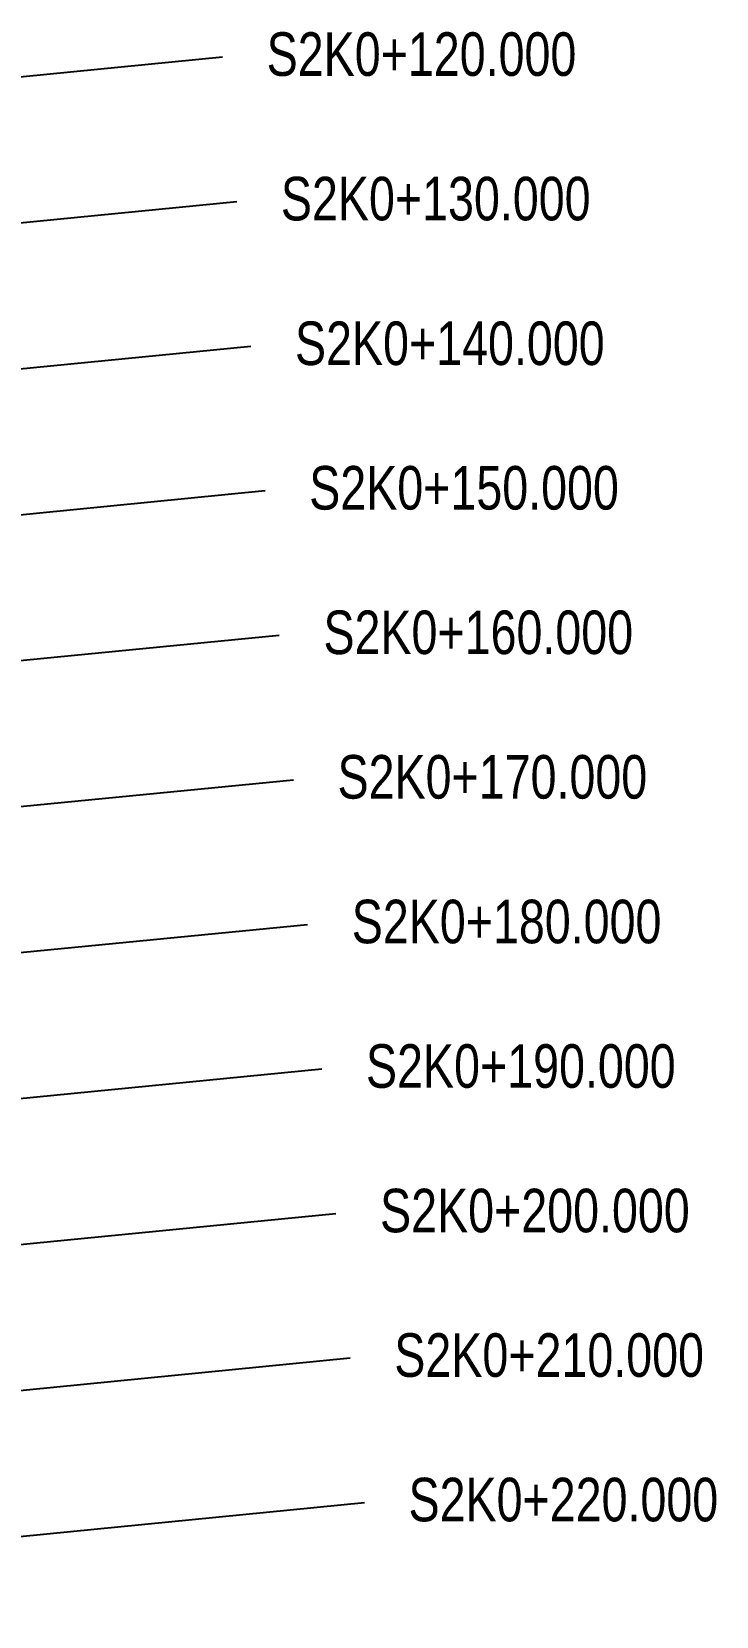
# Model space of a CAD drawing. Extents: x 573566 to 573687, y 784817 to 785043.
# Drawn here: x 573639.9 to 573687, y 784817.2 to 784926.3 of the extents above; entities that cross this region are included whole.
import ezdxf

# ---------------------------------------------------------------- set-up
doc = ezdxf.new("R2010")
doc.units = 0
doc.header["$LTSCALE"] = 0.5
doc.layers.add('DMX', color=6, linetype='Continuous')
doc.layers.add('桩号_S2', color=6, linetype='Continuous')
doc.styles.add('EICAD', font='fsdb_e.shx', dxfattribs={"width": 0.707, "height": 2, "bigfont": 'tjhzf.shx'})

msp = doc.modelspace()

# ---------------------------------------------------------------- linework, layer by layer
at = {"layer": 'DMX'}
for p, q in [((573653.01, 784924.49), (573573.4, 784916.67)), ((573653.99, 784914.53), (573574.37, 784906.72)), ((573654.97, 784904.58), (573575.35, 784896.77)), ((573655.94, 784894.63), (573576.32, 784886.82)), ((573656.92, 784884.68), (573577.3, 784876.87)), ((573657.9, 784874.73), (573578.28, 784866.91)), ((573658.87, 784864.77), (573579.25, 784856.96)), ((573659.85, 784854.82), (573580.23, 784847.01)), ((573660.82, 784844.87), (573581.21, 784837.06)), ((573661.8, 784834.92), (573582.18, 784827.1)), ((573662.78, 784824.96), (573583.16, 784817.15))]:
    msp.add_line(p, q, dxfattribs=at)

# ---------------------------------------------------------------- texts
at = {"layer": '桩号_S2', "style": 'EICAD', "width": 0.8}
for s, p in [('S2K0+120.000', (573656.05, 784923.21)), ('S2K0+130.000', (573657.03, 784913.26)), ('S2K0+140.000', (573658, 784903.3)), ('S2K0+150.000', (573658.98, 784893.35)), ('S2K0+160.000', (573659.96, 784883.4)), ('S2K0+170.000', (573660.93, 784873.45)), ('S2K0+180.000', (573661.91, 784863.49)), ('S2K0+190.000', (573662.89, 784853.54)), ('S2K0+200.000', (573663.86, 784843.59)), ('S2K0+210.000', (573664.84, 784833.64)), ('S2K0+220.000', (573665.82, 784823.69))]:
    msp.add_text(s, height=3, dxfattribs=at).set_placement(p)

doc.saveas('drawing.dxf')
